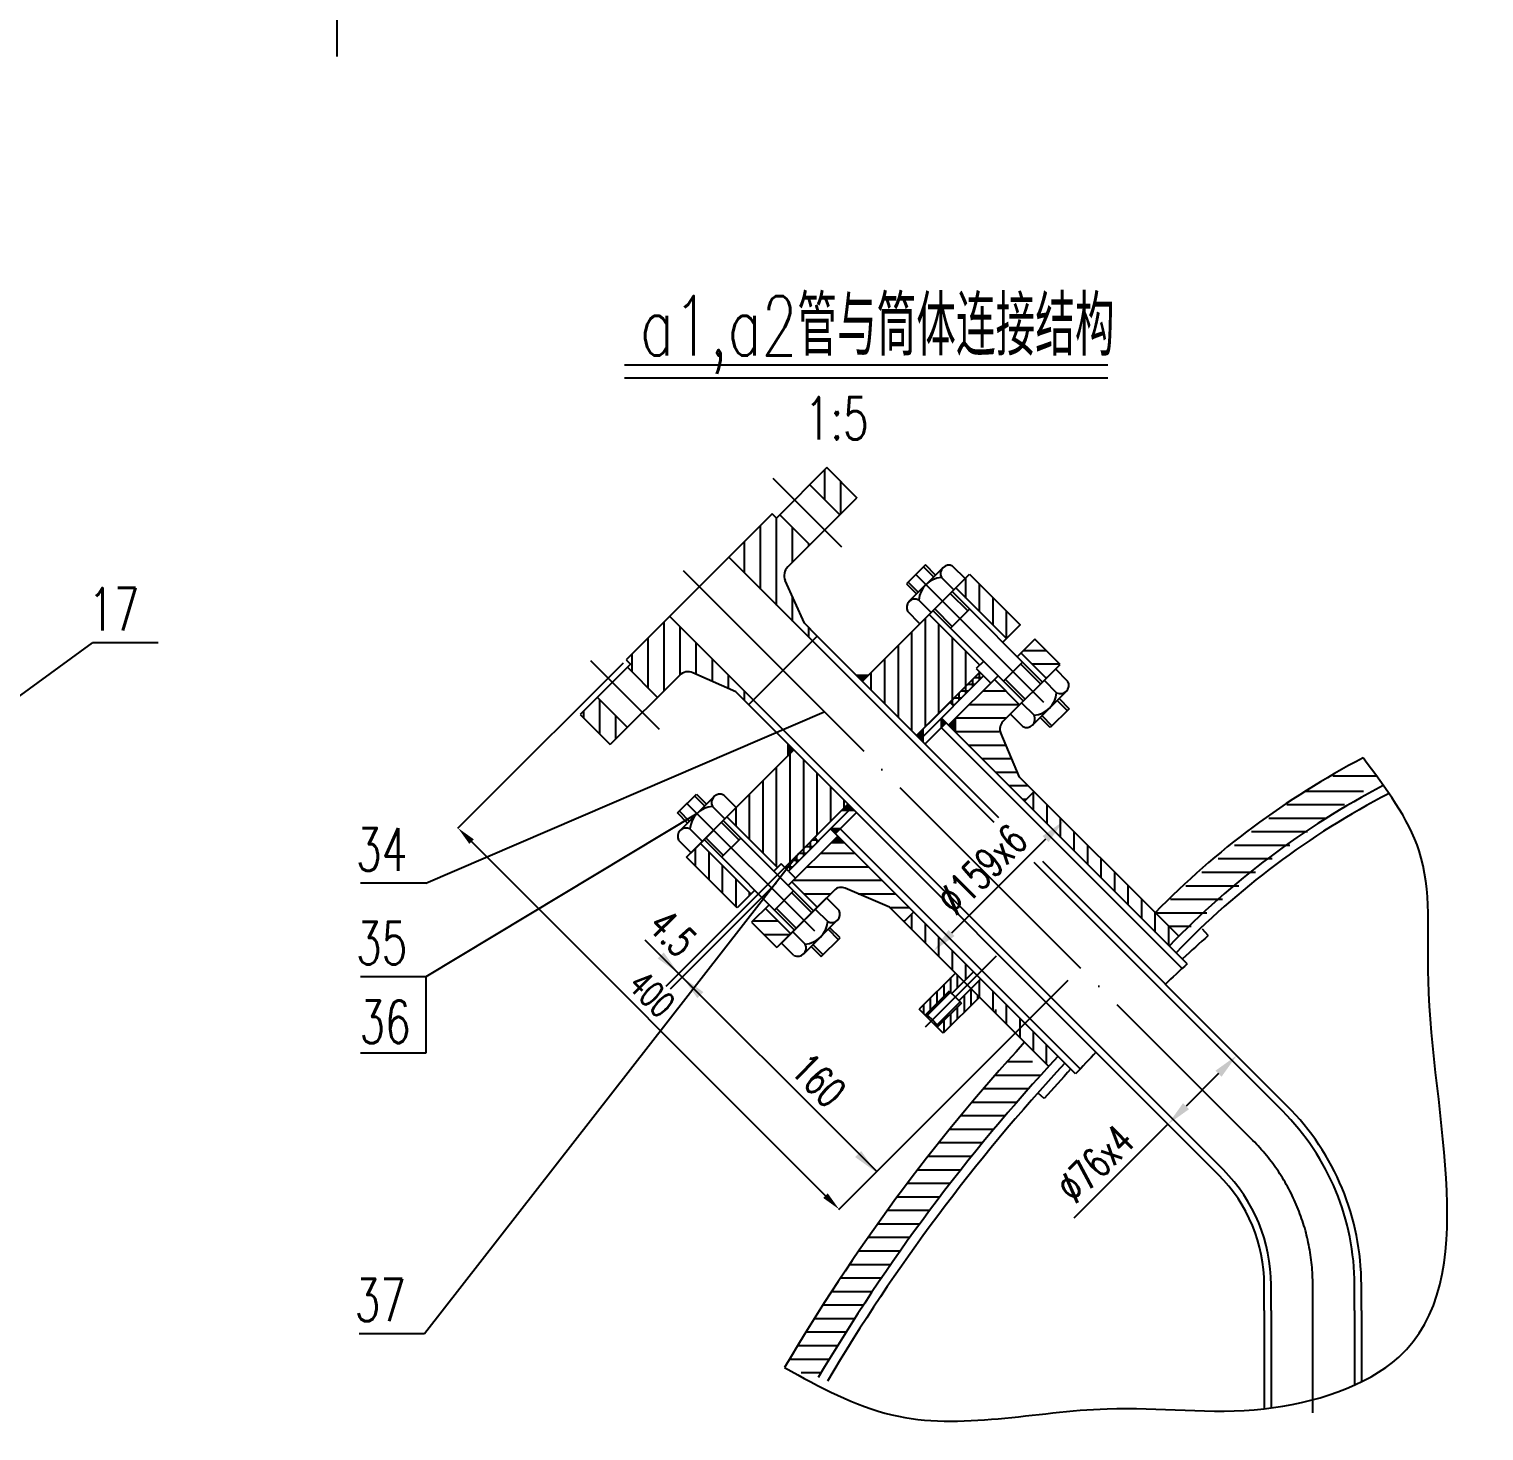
# Model space of a CAD drawing. Extents: x -54047 to 31317, y -2 to 11950.
# Drawn here: x -47104 to -43689, y 4189 to 7480 of the extents above; entities that cross this region are included whole.
import ezdxf

# ---------------------------------------------------------------- set-up
doc = ezdxf.new("R2010")
doc.units = 0
doc.header["$LTSCALE"] = 20
doc.linetypes.add('DASHDOT-M', pattern=[36, 30, -3, 0, -3])
doc.layers.get('0').update_dxf_attribs({"linetype": 'CONTINUOUS'})
doc.styles.add('BIAOZHU', font='ROMANS.shx', dxfattribs={"width": 0.7, "bigfont": 'HLFSD.shx'})
doc.styles.add('HZ', font='ROMANS.shx', dxfattribs={"width": 0.7, "height": 60, "bigfont": 'HLFSD.shx'})
doc.styles.add('ROMANS', font='ROMANS', dxfattribs={"width": 0.7, "height": 60})

msp = doc.modelspace()

# ---------------------------------------------------------------- hatches: boundary and pattern name
at = {"linetype": 'Continuous'}
h = msp.add_hatch(dxfattribs=at)
h.set_pattern_fill('ANSI31', scale=11.8749703125, angle=45, style=0)
h.set_pattern_definition([(90, (-91837.20961935692, 758.7411384403863), (-37.70303074218749, 6.32825541968529e-15), [])])
h.paths.add_polyline_path([(-45770.07394379836, 5910.725703787758), (-45810.36542677352, 5870.407219755162), (-45739.80807971649, 5799.897124548657), (-45699.51659674131, 5840.215608581253)])
h.paths.add_polyline_path([(-45231.17535900587, 6449.985427723327), (-45271.466841981, 6409.666943690764), (-45200.90949492402, 6339.156848484269), (-45160.61801194886, 6379.475332516842)])
edge = h.paths.add_edge_path()
edge.add_line((-45461.57693401935, 6239.588697234792), (-45265.09011739269, 6043.101880608137))
edge.add_line((-45265.09011739269, 6043.101880608137), (-45253.71389951453, 6054.485722179686))
edge.add_line((-45253.71389951453, 6054.485722179686), (-45283.95330131319, 6084.70379527572))
edge.add_line((-45283.95330131319, 6084.70379527572), (-45328.88545948837, 6185.175873098608))
edge.add_arc((-45302.86867207191, 6196.810851022196), 28.49992875000052, 135.0191917530043, 204.0946900080715, ccw=False)
edge.add_line((-45323.0279140882, 6216.956592509763), (-45271.41959013049, 6268.599501427273))
edge.add_line((-45271.41959013049, 6268.599501427273), (-45341.97693718749, 6339.109596633783))
edge.add_line((-45341.97693718749, 6339.109596633783), (-45349.53159024536, 6331.549880877654))
edge.add_line((-45349.53159024536, 6331.549880877654), (-45359.6112112535, 6341.622751621442))
edge.add_line((-45359.6112112535, 6341.622751621442), (-45461.57693401935, 6239.588697234792))
edge = h.paths.add_edge_path()
edge.add_line((-45403.63627714962, 5904.46287510466), (-45600.12309377627, 6100.949691731324))
edge.add_line((-45600.12309377627, 6100.949691731324), (-45702.08881654219, 5998.915637344622))
edge.add_line((-45702.08881654219, 5998.915637344622), (-45692.00919553404, 5988.842766600835))
edge.add_line((-45692.00919553404, 5988.842766600835), (-45699.56384859187, 5981.283050844744))
edge.add_line((-45699.56384859187, 5981.283050844744), (-45629.00650153482, 5910.77295563822))
edge.add_line((-45629.00650153482, 5910.77295563822), (-45577.3981775771, 5962.41586455574))
edge.add_arc((-45557.23893556082, 5942.270123068174), 28.49992875000106, 65.94369349787968, 135.0191917529952, ccw=False)
edge.add_line((-45545.62138937545, 5968.294699133619), (-45445.11923321374, 5923.429859145446))
edge.add_line((-45445.11923321374, 5923.429859145446), (-45414.87983139665, 5893.211786067856))
edge.add_line((-45414.87983139665, 5893.211786067856), (-45403.63627714962, 5904.46287510466))
h = msp.add_hatch(dxfattribs=at)
h.set_pattern_fill('ANSI31', scale=9.999975, angle=45, style=0)
h.set_pattern_definition([(90, (-71415.90602717295, -551.2178118740558), (-31.74992062499999, 5.329057195524456e-15), [])])
h.paths.add_polyline_path([(-44896.04405156904, 6200.141944768642), (-44928.57088218634, 6167.615114151355), (-44809.77723993185, 6048.821471896859), (-44777.25040931455, 6081.348302514154)])
h.paths.add_polyline_path([(-44872.00248111278, 5969.625710393855), (-44880.48774127381, 5978.110970554895), (-44872.00248111277, 5986.596230715939), (-44990.79612336725, 6105.389872970427), (-45147.7734363464, 5948.412559991291), (-45020.49453393086, 5821.133657575749)])
h.paths.add_polyline_path([(-45208.58446750049, 5633.043724006118), (-45181.71447699051, 5659.9137145161), (-45308.99337940604, 5787.192616931643), (-45465.97069238522, 5630.21530395246), (-45347.17705013073, 5511.421661697976), (-45338.69178996971, 5519.906921858998), (-45330.20652980867, 5511.421661697961)])
h.paths.add_polyline_path([(-45528.19593356615, 5567.990062771536), (-45560.72276418347, 5535.463232154212), (-45441.92912192897, 5416.669589899735), (-45409.40229131166, 5449.196420517044)])
h = msp.add_hatch(dxfattribs=at)
h.set_pattern_fill('ANSI31', scale=9.999975, angle=315, style=0)
h.set_pattern_definition([(0, (-71415.90602717295, -551.2178118740558), (1.065811439104891e-14, 31.749920625), [])])
h.paths.add_polyline_path([(-44716.43937816046, 5955.483610125473), (-44683.91254754315, 5988.010440742775), (-44743.30936867039, 6047.407261870016), (-44775.8361992877, 6014.880431252714)])
h.paths.add_polyline_path([(-44818.08657867698, 5853.836409608946), (-44778.66461934138, 5893.258368944549), (-44838.06144046862, 5952.655190071797), (-44930.22773229368, 5860.488898246746), (-44930.2277322937, 5829.861557817319), (-44767.35093912667, 5666.984764650286), (-44744.72357869725, 5689.612125079708), (-44778.66461934138, 5723.553165723839), (-44823.17548392665, 5827.411849756129, -0.3066784415589553)])
h.paths.add_polyline_path([(-45187.99266917093, 5462.594664511846), (-45084.13398513866, 5418.08379992659), (-45050.19294449451, 5384.14275928244), (-45027.56558406507, 5406.770119711862), (-45190.44237723209, 5569.646912878885), (-45221.06971766156, 5569.646912878863), (-45313.23600948659, 5477.48062105383), (-45253.83918835935, 5418.083799926582), (-45214.41722902374, 5457.505759262189, -0.3066784415588732)])
h.paths.add_polyline_path([(-45375.46125066752, 5415.255379872902), (-45407.98808128482, 5382.728549255597), (-45352.13115104411, 5326.871619014877), (-45348.59126015758, 5323.331728128356), (-45316.06442954027, 5355.858558745662)])
h = msp.add_hatch(dxfattribs=at)
h.set_pattern_fill('ANSI37', scale=4.9999875, angle=315, style=0)
h.set_pattern_definition([(0, (-71415.90602717295, -551.2178118740558), (5.329057195524456e-15, 15.8749603125), []), (90, (-71415.90602717295, -551.2178118740558), (-15.8749603125, 5.329057195524456e-15), [])])
h.paths.add_polyline_path([(-44863.51722095173, 5961.14045023283), (-44872.00248111276, 5969.625710393862), (-44942.33986334808, 5899.288328158535), (-44933.85460318707, 5890.803067997516)])
h.paths.add_polyline_path([(-45251.38388741232, 5573.273783772229), (-45259.86914757335, 5581.759043933262), (-45330.20652980867, 5511.421661697947), (-45321.72126964764, 5502.936401536909)])
h = msp.add_hatch(dxfattribs=at)
h.set_pattern_fill('ANSI37', scale=0.9999974999999999, angle=315, style=0)
h.set_pattern_definition([(0, (-71415.90602717295, -551.2178118740558), (1.110220249067595e-15, 3.174992062499999), []), (90, (-71415.90602717295, -551.2178118740558), (-3.174992062499999, 1.110220249067595e-15), [])])
h.paths.add_polyline_path([(-45006.35243366247, 5835.275757844145), (-45020.49453393086, 5821.133657575745), (-45006.35243366247, 5806.991557307349)])
h.paths.add_polyline_path([(-45133.631336078, 5962.554660259684), (-45161.9155366148, 5962.554660259684), (-45147.7734363464, 5948.412559991288)])
h.paths.add_polyline_path([(-45323.13547967443, 5773.050516663247), (-45308.99337940605, 5787.192616931643), (-45323.13547967444, 5801.334717200032)])
h.paths.add_polyline_path([(-45167.57237672212, 5645.771614247707), (-45181.71447699051, 5659.913714516093), (-45195.85657725891, 5645.771614247704)])
h.paths.add_polyline_path([(-44951.19824261576, 5850.832068139374), (-44962.51192283048, 5862.145748354094), (-44962.51192283047, 5839.518387924669)])
h.paths.add_polyline_path([(-44934.22772229369, 5856.488908246727), (-44945.5414025084, 5845.175228032018), (-44934.22772229369, 5833.861547817301)])
h.paths.add_polyline_path([(-45200.09920733949, 5601.931103415653), (-45222.72656776887, 5601.931103415656), (-45211.41288755418, 5590.617423200958)])
h.paths.add_polyline_path([(-45194.44236723208, 5573.646902878874), (-45205.75604744681, 5584.960583093605), (-45217.06972766155, 5573.646902878871)])
h = msp.add_hatch(dxfattribs=at)
h.set_pattern_fill('ANSI31', scale=4.9999875, angle=-45.00000000000003, style=0)
h.set_pattern_definition([(270, (-64339.42943196997, -3527.660422992107), (-15.8749603125, 1.776352398508152e-15), [])])
h.paths.add_polyline_path([(-44873.08365418317, 5207.033468971109), (-44957.93625579351, 5122.180867360756), (-44972.07835606191, 5136.322967629152), (-44915.50995498835, 5192.891368702716), (-44921.16679509569, 5198.548208810073), (-44892.88259455892, 5226.832409346855)])
h.paths.add_polyline_path([(-44909.85311488099, 5243.802929668927), (-44938.13731541777, 5215.518729132145), (-44943.79415552513, 5221.175569239505), (-45000.36255659869, 5164.607168165934), (-45014.50465686708, 5178.749268434323), (-44929.65205525674, 5263.601870044673)])

# ---------------------------------------------------------------- linework, layer by layer
at = {"color": 1, "linetype": 'DASHDOT-M'}
for p, q in [((-46381.40868774176, 10594.78850431012), (-46381.40868774176, 7414.946673794599)), ((-45195.84605849468, 6263.586691980627), (-45357.11999462493, 6424.752623881181)), ((-45568.88281002354, 6208.301990608728), (-44231.02303450733, 4870.442215092516)), ((-44722.09621826783, 5898.915209051887), (-45023.02498232776, 6199.843973111801)), ((-45623.94306510552, 5835.2027991346), (-45785.21700123579, 5996.368731035154)), ((-45259.4960284667, 5361.515398853015), (-45560.42479252662, 5662.444162912943)), ((-44833.48577343168, 5303.199750796171), (-45000.09917598396, 5136.586348243876)), ((-44090.43464094864, 4230.760587585137), (-44090.43464094871, 4531.031808651136))]:
    msp.add_line(p, q, dxfattribs=at)
at = {"color": 4, "linetype": 'Continuous'}
for p, q in [((-45706.41643564278, 6691.091507664478), (-44571.40103576949, 6691.091507664479)), ((-45231.17535900587, 6449.985427723326), (-45349.53159024535, 6331.549880877657)), ((-45160.61801194886, 6379.47533251684), (-45231.17535900587, 6449.985427723326)), ((-45200.909494924, 6339.156848484261), (-45271.466841981, 6409.66694369076)), ((-45323.02791408821, 6216.956592509756), (-45160.61801194886, 6379.47533251684)), ((-45359.6112112535, 6341.622751621442), (-45702.08881654219, 5998.91563734462)), ((-45349.53159024535, 6331.549880877657), (-45359.6112112535, 6341.622751621442)), ((-45271.41959013048, 6268.599501427274), (-45341.97693718748, 6339.109596633773)), ((-44838.59678312094, 5616.6085463364), (-45461.57693401936, 6239.588697234793)), ((-44999.96393702514, 6221.485522056559), (-45044.31643368, 6177.133025401694)), ((-44976.24900285569, 6197.770587887102), (-44999.96393702514, 6221.485522056559)), ((-44935.98203231033, 6218.774455476592), (-44906.69678658571, 6189.489209751959)), ((-45283.95330131321, 6084.703795275724), (-45328.88545948837, 6185.175873098608)), ((-45147.7734363464, 5948.412559991291), (-44896.04405156904, 6200.141944768646)), ((-45038.60997023695, 6135.409620505816), (-44958.59062972178, 6215.428961021007)), ((-44933.19014468117, 6162.99585165652), (-44962.47539040579, 6192.28109738115)), ((-44896.04405156904, 6200.141944768642), (-44777.25040931455, 6081.348302514154)), ((-45044.31643368, 6177.133025401694), (-45020.60149951055, 6153.418091232237)), ((-44937.26992359663, 6158.916072741056), (-44725.13841957075, 5946.784568715186)), ((-44809.77723993185, 6048.821471896859), (-44928.57088218634, 6167.615114151347)), ((-44986.17686087248, 6110.009135465203), (-45015.46210659712, 6139.294381189833)), ((-44982.09708195701, 6114.088914380671), (-44769.96557793114, 5901.957410354793)), ((-44896.1352508676, 6117.781400012031), (-44940.96240922799, 6072.954241651641)), ((-44300.31932582346, 4801.145923778457), (-45600.12309377627, 6100.949691731334)), ((-45253.78022680028, 6054.419350445164), (-45283.95330131321, 6084.703795275724)), ((-45012.67021896791, 6083.515777369754), (-45041.95546469254, 6112.801023094384)), ((-44872.00248111277, 5986.596230715939), (-44990.79612336725, 6105.389872970431)), ((-44777.25040931455, 6081.348302514154), (-44818.47628134214, 6040.122430486568)), ((-45253.71443828879, 6054.485183044368), (-45414.88037018934, 5893.211246914103)), ((-44827.27953486269, 5627.91865850758), (-45253.78022680028, 6054.419350445164)), ((-44743.30936867039, 6047.407261870019), (-44784.53524069799, 6006.181389842423)), ((-44683.91254754316, 5988.010440742775), (-44743.30936867039, 6047.407261870019)), ((-46801.56548094109, 6038.581601199025), (-46955.01033422613, 6038.581601199025)), ((-44716.43937816046, 5955.48361012547), (-44775.8361992877, 6014.880431252721)), ((-45692.00919553404, 5988.842766600836), (-45810.36542677352, 5870.407219755167)), ((-45702.08881654219, 5998.91563734462), (-45692.00919553404, 5988.842766600836)), ((-45629.00650153484, 5910.772955638236), (-45699.56384859185, 5981.283050844733)), ((-44863.30343970253, 5995.295272126183), (-44880.48774127381, 5978.110970554895)), ((-44880.48774127381, 5978.110970554895), (-44872.00248111277, 5969.625710393859)), ((-44818.08657867699, 5853.836409608943), (-44683.91254754316, 5988.010440742775)), ((-44772.06650929684, 5993.712658441273), (-44816.89366765723, 5948.88550008088)), ((-44665.28003683522, 5948.072460001466), (-44694.56528255984, 5977.357705726095)), ((-45577.3981775771, 5962.41586455574), (-45739.80807971647, 5799.897124548681)), ((-45445.11923321374, 5923.429859145446), (-45545.62138937545, 5968.294699133619)), ((-45161.91553661479, 5962.554660259684), (-45133.631336078, 5962.554660259684)), ((-44872.00248111277, 5969.625710393859), (-45020.49453393085, 5821.133657575752)), ((-44863.51722095174, 5961.140450232833), (-45006.35243366247, 5818.305237522123)), ((-44872.00248111277, 5969.625710393866), (-44993.62454342094, 5848.003648085676)), ((-44872.00248111277, 5969.625710393859), (-44993.62454342094, 5848.003648085676)), ((-44829.36239905838, 5961.354231482037), (-44945.5414025084, 5845.175228032018)), ((-44863.51722095174, 5961.140450232833), (-44872.00248111277, 5969.625710393866)), ((-44846.54670062967, 5944.169929910757), (-44863.51722095174, 5961.140450232833)), ((-44778.66461934138, 5893.258368944553), (-44838.06144046862, 5952.655190071797)), ((-44721.05864065529, 5950.864347630653), (-44691.77339493066, 5921.57910190602)), ((-45699.51659674131, 5840.215608581248), (-45770.07394379834, 5910.725703787733)), ((-44311.63300603715, 4789.832243562681), (-45445.32044304476, 5923.519680570348)), ((-44748.64487180598, 5845.444522074849), (-44668.6255312908, 5925.463862590037)), ((-44933.85460318706, 5890.803067997505), (-44942.33986334808, 5899.288328158531)), ((-44774.0453568466, 5897.877631439333), (-44744.76011112197, 5868.592385714703)), ((-44662.56897025526, 5884.090555286675), (-44706.92146691012, 5839.73805863181)), ((-44686.28390442471, 5907.805489456132), (-44662.56897025526, 5884.090555286675)), ((-45810.36542677352, 5870.407219755167), (-45739.80807971651, 5799.897124548681)), ((-44951.19824261576, 5850.832068139374), (-45000.69559355515, 5801.334717200039)), ((-44385.35623613853, 5284.990061662138), (-44962.51192283048, 5862.145748354091)), ((-44962.51192283048, 5839.518387924662), (-44962.51192283048, 5862.145748354091)), ((-44934.22772229369, 5856.488908246731), (-44934.22772229369, 5833.861547817301)), ((-44930.22773229368, 5860.488898246724), (-44930.2277322937, 5829.861557817319)), ((-44800.53871494204, 5871.384273343891), (-44771.25346921742, 5842.099027619261)), ((-44706.92146691012, 5839.73805863181), (-44730.63640107957, 5863.452992801263)), ((-45006.35243366246, 5835.275757844141), (-45006.35243366247, 5806.991557307363)), ((-44397.18756423178, 5274.194029325965), (-44962.51192283048, 5839.518387924662)), ((-44778.66461934138, 5723.55316572385), (-44823.17548392666, 5827.411849756136)), ((-45560.72276418346, 5535.463232154223), (-45308.99337940605, 5787.192616931639)), ((-45323.13547967443, 5801.334717200039), (-45323.13547967443, 5773.050516663243)), ((-44403.57621872055, 5348.464765103017), (-44778.66461934141, 5723.553165723868)), ((-45582.06634147138, 5639.383117610319), (-45537.71384481651, 5683.735614265184)), ((-45495.99043992064, 5678.029150822142), (-45576.00978043582, 5598.009810306958)), ((-45537.71384481651, 5683.735614265184), (-45513.99891064706, 5660.020680095728)), ((-45444.09659678458, 5652.089399553101), (-45473.3818425092, 5681.374645277734)), ((-44744.72357869725, 5689.612125079711), (-44767.35093912667, 5666.984764650282)), ((-45558.35140730192, 5615.668183440863), (-45582.06634147138, 5639.383117610319)), ((-45550.07002916678, 5546.115967170899), (-45444.09659678458, 5652.089399553101)), ((-45470.58995488002, 5625.596041457658), (-45499.87520060466, 5654.881287182292)), ((-45181.71447699051, 5659.9137145161), (-45330.20652980867, 5511.421661697961)), ((-45178.88605693683, 5645.771614247707), (-45321.72126964763, 5502.936401536936)), ((-45211.41288755419, 5590.617423200943), (-45161.91553661479, 5640.114774140391)), ((-45195.85657725891, 5645.771614247704), (-45167.57237672212, 5645.771614247707)), ((-45523.57667107134, 5572.609325266341), (-45552.86191679597, 5601.894570990975)), ((-45474.66973379549, 5621.516262542194), (-45262.53822976961, 5409.384758516324)), ((-45347.17705013073, 5511.421661697972), (-45465.97069238523, 5630.215303952464)), ((-45208.58446750049, 5633.043724006118), (-45330.20652980866, 5511.421661697968)), ((-45208.58446750049, 5633.043724006118), (-45330.20652980867, 5511.421661697961)), ((-44647.33164322956, 5026.53617887634), (-45222.72656776888, 5601.931103415678)), ((-45200.09920733947, 5601.931103415653), (-45222.7265677689, 5601.931103415656)), ((-44636.47357908924, 5038.305475165464), (-45200.09920733944, 5601.931103415656)), ((-45579.35527489142, 5575.401212895529), (-45550.07002916678, 5546.115967170899)), ((-45409.40229131166, 5449.196420517044), (-45528.19593356615, 5567.990062771532)), ((-45519.49689215588, 5576.689104181809), (-45307.36538813, 5364.557600155931)), ((-45478.36221942685, 5535.554431452783), (-45433.53506106646, 5580.381589813172)), ((-45205.75604744682, 5584.960583093605), (-45321.93505089686, 5468.781579643564)), ((-45251.38388741233, 5573.273783772238), (-45259.86914757335, 5581.759043933263)), ((-45221.06971766155, 5569.646912878863), (-45190.44237723213, 5569.646912878885)), ((-45217.06972766155, 5573.646902878871), (-45194.44236723213, 5573.646902878874)), ((-45441.92912192897, 5416.669589899739), (-45560.72276418348, 5535.463232154223)), ((-45338.69178996971, 5519.906921858998), (-45355.876091541, 5502.72262028771)), ((-45330.20652980867, 5511.421661697961), (-45338.69178996971, 5519.906921858998)), ((-45321.72126964766, 5502.936401536914), (-45330.20652980868, 5511.42166169795)), ((-45321.72126964763, 5502.936401536936), (-45304.75074932557, 5485.96588121487)), ((-44161.72674319235, 4939.738506407831), (-44744.88519154437, 5522.896954759824)), ((-44150.41306297749, 4951.052186622365), (-44724.51172687049, 5525.150850515372)), ((-46172.94404056458, 5474.752020069864), (-46326.38889384962, 5474.752020069864)), ((-45253.83918835935, 5418.083799926586), (-45313.23600948659, 5477.480621053826)), ((-45400.70324990139, 5457.895461927321), (-45441.92912192897, 5416.669589899739)), ((-45354.29347785609, 5411.485689882022), (-45309.4663194957, 5456.312848242411)), ((-45214.41722902375, 5457.505759262189), (-45348.59126015758, 5323.33172812836)), ((-45337.93852514091, 5333.984463145025), (-45231.96509275871, 5439.957895527226)), ((-45231.96509275871, 5439.957895527226), (-45202.67984703407, 5410.672649802596)), ((-45084.13398513864, 5418.083799926586), (-45187.99266917094, 5462.594664511853)), ((-45366.76220925724, 5423.954421283172), (-45407.98808128481, 5382.728549255604)), ((-45316.06442954027, 5355.858558745655), (-45375.46125066752, 5415.255379872906)), ((-45258.45845085415, 5413.464537431784), (-45229.17320512953, 5384.179291707154)), ((-44710.35729195159, 5044.307106739525), (-45084.13398513866, 5418.083799926593)), ((-45027.56558406507, 5406.770119711866), (-45050.19294449451, 5384.142759282444)), ((-45407.98808128481, 5382.728549255589), (-45352.13115104411, 5326.871619014877)), ((-45407.98808128481, 5382.728549255604), (-45348.59126015758, 5323.33172812836)), ((-45206.02534148967, 5388.064052391168), (-45286.04468200485, 5308.044711875984)), ((-45200.31887804663, 5346.340647495297), (-45224.03381221608, 5370.055581664754)), ((-44335.76502722215, 5351.623059407917), (-44349.02616846512, 5366.594270762187)), ((-45308.65327941628, 5304.699217420395), (-45337.93852514091, 5333.984463145025)), ((-45311.44516704547, 5360.477821240467), (-45282.15992132084, 5331.192575515837)), ((-45244.67137470149, 5301.988150840432), (-45200.31887804663, 5346.340647495297)), ((-45268.38630887095, 5325.703085009889), (-45244.67137470149, 5301.988150840432)), ((-44929.65205525674, 5263.601870044673), (-45014.50465686708, 5178.749268434323)), ((-44887.22575445156, 5266.430290098353), (-44938.13731541777, 5215.518729132149)), ((-46172.94404056458, 5254.904891371549), (-46326.38889384962, 5254.904891371549)), ((-46172.94404056458, 5254.904891371549), (-46172.94404056458, 5075.739940623422)), ((-44870.25523412949, 5249.45976977628), (-44921.16679509569, 5198.548208810073)), ((-44940.96573547146, 5218.347149185822), (-44994.70571649133, 5164.607168165938)), ((-44918.33837504203, 5195.719788756393), (-44972.07835606191, 5141.979807736512)), ((-44873.08365418317, 5207.033468971105), (-44957.93625579352, 5122.180867360756)), ((-44943.79415552513, 5221.175569239505), (-44929.65205525673, 5207.033468971109)), ((-44915.50995498835, 5192.89136870272), (-44929.65205525674, 5207.033468971109)), ((-44957.93625579352, 5122.180867360756), (-45014.50465686708, 5178.749268434323)), ((-44994.70571649133, 5164.60716816593), (-45000.36255659869, 5164.60716816593)), ((-44994.70571649133, 5164.60716816593), (-44983.39203627662, 5153.293487951218)), ((-44972.07835606191, 5141.979807736505), (-44983.39203627662, 5153.293487951218)), ((-44972.07835606191, 5141.979807736505), (-44972.07835606191, 5136.322967629148)), ((-46172.94404056458, 5075.739940623422), (-46326.38889384962, 5075.739940623422)), ((-44720.85587224342, 4968.82923350628), (-44734.92394152528, 4981.29039308436)), ((-44204.4343559487, 4471.598485968359), (-44204.43435594871, 4531.031808651136)), ((-44188.43439594869, 4471.598485968359), (-44188.43439594871, 4531.031808651136)), ((-43992.43488594871, 4471.598485968359), (-43992.43488594871, 4531.031808651136)), ((-43976.43492594871, 4471.598485968359), (-43976.43492594871, 4531.031808651136)), ((-44204.4343559487, 4471.598485968359), (-44204.4343559487, 4240.668762149828)), ((-44188.43439594869, 4471.598485968359), (-44188.43439594869, 4242.585632806281)), ((-43992.43488594871, 4471.598485968359), (-43992.43488594871, 4296.12183479233)), ((-43976.43492594871, 4471.598485968359), (-43976.43492594871, 4303.692689985539)), ((-46176.23779532519, 4416.884446922668), (-46329.68264861022, 4416.884446922668))]:
    msp.add_line(p, q, dxfattribs=at)
at = {"color": 7, "linetype": 'Continuous'}
for p, q in [((-45706.41643564278, 6661.091582664478), (-44571.40103576949, 6661.091582664477)), ((-44980.25987740215, 6192.847597879922), (-45004.43086930196, 6217.018589779742)), ((-45016.02860709588, 6157.078868186189), (-45040.1995989957, 6181.249860086002)), ((-44941.49991326721, 6154.686083070468), (-44900.36524053819, 6113.551410341443)), ((-44977.86709228643, 6118.318904051259), (-44936.7324195574, 6077.18423132223)), ((-47667.78939032478, 5519.434194773752), (-46955.01033422613, 6038.581601199025)), ((-45709.64346959999, 5991.355921588513), (-46039.05112981594, 5662.068078565037)), ((-44729.36840924135, 5942.554579044598), (-44776.29649896743, 5989.482668770685)), ((-44765.73558826056, 5906.187400025385), (-44812.66367798664, 5953.115489751472)), ((-46172.94404056458, 5474.752020069864), (-45237.23240736622, 5876.651587951405)), ((-44691.20689443189, 5903.794614909672), (-44667.03590253206, 5879.623623009858)), ((-44726.97562412563, 5868.025885215935), (-44702.80463222582, 5843.854893316118)), ((-45923.88885810232, 5777.188461695769), (-46098.61524336594, 5602.525630585445)), ((-44043.32661054312, 5726.527275417095), (-43941.60731589401, 5726.527275417095)), ((-45517.65968760101, 5655.447787681063), (-45541.83067950082, 5679.61877958088)), ((-44745.97270217296, 5645.606527696578), (-44745.97270217296, 5688.363001603982)), ((-44108.82826274018, 5690.861248555444), (-43971.1077743401, 5690.861248555444)), ((-45536.00011017823, 5638.019480564548), (-46172.94404056458, 5254.904891371549)), ((-45553.42841729474, 5619.679057987327), (-45577.59940919456, 5643.850049887136)), ((-44714.22278154797, 5613.856607071579), (-44714.22278154797, 5659.111327930441)), ((-44151.62650051833, 5659.111327930441), (-44016.20528296871, 5659.111327930441)), ((-45478.89972346608, 5617.286272871606), (-45437.76505073705, 5576.151600142581)), ((-44682.47286092296, 5582.106686446579), (-44682.47286092296, 5627.361407305441)), ((-44193.38922524849, 5627.361407305441), (-44060.13696388798, 5627.361407305441)), ((-45234.31277772049, 4740.737614994028), (-46065.38675599919, 5572.113994205305)), ((-45258.78892345332, 5582.839268053296), (-45609.30562137883, 5232.322570127857)), ((-45515.26690248529, 5580.919093852397), (-45474.13222975626, 5539.784421123368)), ((-44717.97399908688, 5578.009943858997), (-44938.5907632738, 5357.393179672086)), ((-44650.72294029796, 5550.35676582158), (-44650.72294029796, 5595.611486680442)), ((-44234.16306167335, 5595.611486680442), (-44102.96076812676, 5595.611486680442)), ((-45297.30830950971, 5544.319881996922), (-46176.23779532519, 4416.884446922668)), ((-44618.97301967297, 5518.60684519658), (-44618.97301967297, 5563.861566055442)), ((-44273.99086745641, 5563.861566055442), (-44144.7295446939, 5563.861566055442)), ((-44587.22309904797, 5486.856924571577), (-44587.22309904797, 5532.111645430443)), ((-44555.47317842297, 5455.107003946578), (-44555.47317842297, 5500.361724805443)), ((-44350.96340706135, 5500.361724805443), (-44225.29146478554, 5500.361724805443)), ((-44312.91214677141, 5532.111645430443), (-44185.49164970776, 5532.111645430443)), ((-45350.00547018442, 5474.652201000154), (-45598.84969098817, 5225.807980196394)), ((-44523.72325779797, 5423.357083321578), (-44523.72325779797, 5468.611804180444)), ((-44388.17846824193, 5468.611804180444), (-44264.16984070635, 5468.611804180444)), ((-45266.7682194402, 5405.154768845736), (-45313.69630916629, 5452.082858571823)), ((-44491.97333717297, 5391.607162696579), (-44491.97333717297, 5436.861883555444)), ((-44424.58873188539, 5436.861883555444), (-44302.16447912318, 5436.861883555444)), ((-45303.13539845942, 5368.787589826527), (-45350.0634881855, 5415.71567955261)), ((-45031.72198779797, 5365.671802585897), (-45031.72198779797, 5402.613715978965)), ((-44460.22341654797, 5359.857242071579), (-44460.22341654797, 5405.111962930445)), ((-44460.22341654796, 5405.111962930445), (-44339.31026259346, 5405.111962930445)), ((-45228.60670463076, 5366.394804710802), (-45204.43571273093, 5342.223812810989)), ((-44999.97206717297, 5333.921881960901), (-44999.97206717297, 5379.17660281976)), ((-44428.47349592297, 5328.10732144658), (-44428.47349592297, 5373.362042305445)), ((-44428.47349592298, 5373.362042305445), (-44375.6395412427, 5373.362042305445)), ((-45113.91026951276, 4797.436959794548), (-45657.56648244974, 5341.093172731518)), ((-45264.37543432449, 5330.626075017066), (-45240.20444242468, 5306.455083117249)), ((-44968.22214654797, 5302.171961335902), (-44968.22214654797, 5347.42668219476)), ((-44936.47222592297, 5270.422040710902), (-44936.47222592297, 5315.676761569761)), ((-44904.72230529797, 5248.933739251948), (-44904.72230529797, 5283.926840944761)), ((-44665.64674082027, 5245.700488487037), (-45143.59298597196, 4767.754243335345)), ((-44872.97238467296, 5206.922199460903), (-44872.97238467296, 5246.742619232802)), ((-44943.79415552513, 5221.175569239505), (-45000.36255659869, 5164.60716816593)), ((-44915.50995498835, 5192.89136870272), (-44972.07835606191, 5136.322967629148)), ((-44841.22246404797, 5175.172278835904), (-44841.22246404797, 5220.426999694759)), ((-44835.43853441442, 5177.764946668187), (-44835.43853441442, 5169.388349202382)), ((-44809.47254342296, 5143.422358210904), (-44809.47254342296, 5188.677079069759)), ((-44777.72262279797, 5111.672437585905), (-44777.72262279797, 5156.92715844476)), ((-44745.97270217296, 5079.922516960905), (-44745.97270217296, 5125.17723781976)), ((-44715.72221222029, 5049.636985312252), (-44715.72221222029, 5094.891706171107)), ((-44807.70447288702, 5055.862836055443), (-44748.36132244559, 5055.862836055443)), ((-44835.73910459167, 5024.112915430444), (-44728.71027950852, 5024.112915430444)), ((-44311.62304179565, 5027.409563830181), (-44387.99038324497, 4951.04222238086)), ((-44863.24793953942, 4992.362994805444), (-44757.10992719837, 4992.362994805444)), ((-44890.24359654752, 4960.613074180445), (-44784.96525350212, 4960.613074180445)), ((-44916.73806942289, 4928.863153555445), (-44812.28979318934, 4928.863153555445)), ((-44942.74276856139, 4897.113232930442), (-44839.09639053585, 4897.113232930442)), ((-44430.41668405016, 4908.615921575685), (-44651.26914990821, 4687.763455717635)), ((-45029.18684666103, 4882.160897139209), (-45203.91323192465, 4707.498066028886)), ((-44968.2685590102, 4865.363312305442), (-44865.39724669907, 4865.363312305442)), ((-44993.32579535485, 4833.613391680443), (-44891.20396294589, 4833.613391680443)), ((-45017.92435374864, 4801.863471055443), (-44916.52758016877, 4801.863471055443)), ((-45042.07366136573, 4770.113550430444), (-44941.37861507262, 4770.113550430444)), ((-45065.78272352677, 4738.363629805444), (-44965.76709336922, 4738.363629805444)), ((-45089.06014871804, 4706.613709180441), (-44989.70258027618, 4706.613709180441)), ((-45111.91417170059, 4674.863788555442), (-45013.19420858349, 4674.863788555442)), ((-45156.38320812511, 4611.363947305443), (-45058.88041163005, 4611.363947305443)), ((-45134.35267488456, 4643.113867930442), (-45036.25070452043, 4643.113867930442)), ((-45178.01300708005, 4579.614026680443), (-45081.09131283537, 4579.614026680443)), ((-45199.24901025454, 4547.864106055444), (-45102.89105086197, 4547.864106055444)), ((-45220.09787484579, 4516.114185430444), (-45124.28694716374, 4516.114185430444)), ((-45240.56599148898, 4484.364264805445), (-45145.28601948378, 4484.364264805445)), ((-45260.65949799615, 4452.614344180445), (-45165.89499816835, 4452.614344180445)), ((-45280.38429217018, 4420.864423555442), (-45186.12034134026, 4420.864423555442)), ((-45299.74604376893, 4389.114502930443), (-45205.96824902741, 4389.114502930443)), ((-45318.75020568681, 4357.364582305443), (-45225.44467633257, 4357.364582305443)), ((-45291.60366038528, 4325.614661680444), (-45244.55534572261, 4325.614661680444))]:
    msp.add_line(p, q, dxfattribs=at)
at = {"color": 4, "linetype": 'Continuous'}
for centre, radius, start, end in [((-45302.86867207192, 6196.810851022186), 28.49992875, 135.0191917530367, 204.0946900080683), ((-44944.93890300806, 6201.237968078851), 19.69146827816982, 62.94404242256102, 207.055957577439), ((-44957.34709124798, 6134.166082032025), 58.34084727938901, 95.04294381805725, 174.9570561819427), ((-45024.41897729482, 6121.757893792092), 19.69146827816982, 62.94404242256102, 207.055957577439), ((-45557.23893556082, 5942.270123068169), 28.49992875, 65.94369349795214, 135.0191917530367), ((-44682.81652423296, 5939.115589303758), 19.69146827816982, 242.944042422561, 27.05595757743898), ((-44749.88841027979, 5926.707401063835), 58.34084727938901, 275.0429438180572, 354.9570561819427), ((-44801.11605835491, 5836.865889286881), 23.99994, 135, 203.1985905136379), ((-44762.29659851972, 5859.635515017006), 19.69146827816982, 242.944042422561, 27.05595757743898), ((-43089.62719174198, 4074.118723476218), 1910.5174730751, 117.5241147794699, 135.8398468504968), ((-45482.33871320691, 5663.838157879993), 19.69146827816982, 62.94404242256102, 207.055957577439), ((-43041.07897381554, 4000.762870599199), 1918.45863724136, 117.4366095674048, 136.2682480022338), ((-43038.40433153196, 3997.61840186546), 1899.900910050674, 117.3910722772924, 136.2798918764251), ((-45494.74690144684, 5596.766271833163), 58.34084727938901, 95.04294381805725, 174.9570561819427), ((-45561.81878749367, 5584.358083593237), 19.69146827816982, 62.94404242256102, 207.055957577439), ((-45197.44670870167, 5440.53523894012), 23.99994, 66.80140948636208, 135), ((-45220.21633443183, 5401.715779104896), 19.69146827816982, 242.944042422561, 27.05595757743898), ((-45287.28822047866, 5389.30759086497), 58.34084727938901, 275.0429438180572, 354.9570561819427), ((-45299.69640871858, 5322.23570481814), 19.69146827816982, 242.944042422561, 27.05595757743898), ((-41436.34160224862, 2077.589978167507), 4373.3224, 131.5275251395737, 132.5914312418659), ((-42450.27133590082, 3152.457391748372), 2879.62656595912, 132.2209651461064, 133.6312381068463), ((-41451.54982642139, 2064.184223795517), 4495.988759999999, 137.5120860482579, 149.6288181487878), ((-41451.54982642139, 2064.184223795517), 4415.98896, 137.14208769049, 149.3767166949624), ((-41431.4923468297, 2070.575045381906), 4367.989079999999, 136.4815483956444, 137.411149121474), ((-41451.54982642139, 2064.184223795517), 4393.322349999999, 137.149880751367, 149.3246182905667), ((-41437.39492958919, 2080.086764471358), 4373.3224, 137.4357273905178, 138.6591385391695), ((-44570.43344094871, 4531.031808651136), 577.998555, 0, 45), ((-44570.43344094871, 4531.031808651136), 593.998515, 0, 45), ((-44570.43344094871, 4531.031808651136), 365.999085, 0, 45), ((-44570.43344094871, 4531.031808651136), 381.999045, 0, 45)]:
    msp.add_arc(centre, radius, start, end, dxfattribs=at)
at = {"color": 1, "linetype": 'DASHDOT-M'}
msp.add_arc((-44570.43344094871, 4531.031808651136), 479.9988, 0, 45, dxfattribs=at)
at = {"color": 7, "linetype": 'Continuous'}
msp.add_spline([(-45330.54541973182, 4337.355602535927), (-45078.53164843479, 4226.115364349025), (-44573.43597302437, 4240.668762149828), (-44204.43435594869, 4240.668762149828), (-43888.64268288214, 4361.947586720344), (-43819.02673136289, 5246.112172777488), (-43840.78574868571, 5550.390316335324), (-43972.51915540105, 5768.396975544483)], degree=3, dxfattribs=at)
for points in [[(-46060.08249055375, 5577.416330302189), (-46070.69102144463, 5566.811658108421), (-46097.20077258049, 5603.939586877947)], [(-44725.04504922108, 5585.080993993193), (-44710.90294895269, 5570.938893724804), (-44675.54769828171, 5620.436244664172)], [(-44945.66181340799, 5364.464229806283), (-44931.51971313961, 5350.32212953789), (-44981.01706407897, 5314.966878866911)], [(-45614.40600128343, 5312.07479183361), (-45628.54810155182, 5297.932691565217), (-45579.05075061245, 5262.577440894235)], [(-45521.06813951201, 5218.736930062201), (-45535.21023978041, 5204.594829793808), (-45570.56549045138, 5254.092180733176)], [(-44318.69409192985, 5034.480613964377), (-44304.55199166146, 5020.338513695984), (-44269.19674099048, 5069.835864635355)], [(-44395.06143337917, 4958.113272515053), (-44380.91933311078, 4943.97117224666), (-44430.41668405016, 4908.615921575685)], [(-45150.66403610616, 4845.535794811505), (-45164.80613637454, 4831.393694543116), (-45115.30878543518, 4796.038443872134)], [(-45229.00851227506, 4746.039951090912), (-45239.61704316594, 4735.435278897145), (-45202.4987611392, 4708.912022321387)]]:
    msp.add_solid(points, dxfattribs=at)

# ---------------------------------------------------------------- texts
at = {"color": 4, "linetype": 'Continuous', "width": 0.7}
for s, height, style, p in [('a1,a2管与筒体连接结构', 139.99965, 'HZ', (-45670.17598431766, 6712.937189367247)), ('17', 99.99974999999999, 'ROMANS', (-46965.06944219534, 6067.62838713923)), ('34', 99.99974999999999, 'ROMANS', (-46336.44800181883, 5503.798806010072)), ('35', 99.99974999999999, 'ROMANS', (-46336.44800181883, 5283.951677311758)), ('36', 99.99974999999999, 'ROMANS', (-46328.49779150603, 5098.788064594159)), ('37', 99.99974999999999, 'ROMANS', (-46339.74175657945, 4445.931232862877))]:
    msp.add_text(s, height=height, dxfattribs=dict(at, style=style)).set_placement(p)
at = {"color": 7, "linetype": 'Continuous', "style": 'HZ', "width": 0.7}
msp.add_text('1:5', height=99.99974999999999, dxfattribs=at).set_placement((-45283.20429346293, 6515.871286121186))
at = {"color": 7, "linetype": 'Continuous', "attachment_point": 5}
for s, insert, char_height, rotation, style in [('∅159x6', (-44867.17315691842, 5506.592337503615), 69.999825, 44.999999999999986, 'BIAOZHU'), ('4.5', (-45593.07056719088, 5357.926613529329), 69.999825, 315, 'BIAOZHU'), ('\\A1;400', (-45642.41004319729, 5214.301339907019), 60, 314.9895778560312, 'HZ'), ('160', (-45250.60265478873, 5011.910896546677), 69.999825, 315, 'BIAOZHU'), ('∅76x4', (-44600.94684311985, 4815.867313982148), 69.999825, 44.999999999999986, 'BIAOZHU')]:
    msp.add_mtext(s, dxfattribs=dict(at, insert=insert, char_height=char_height, rotation=rotation, style=style))

doc.saveas('drawing.dxf')
